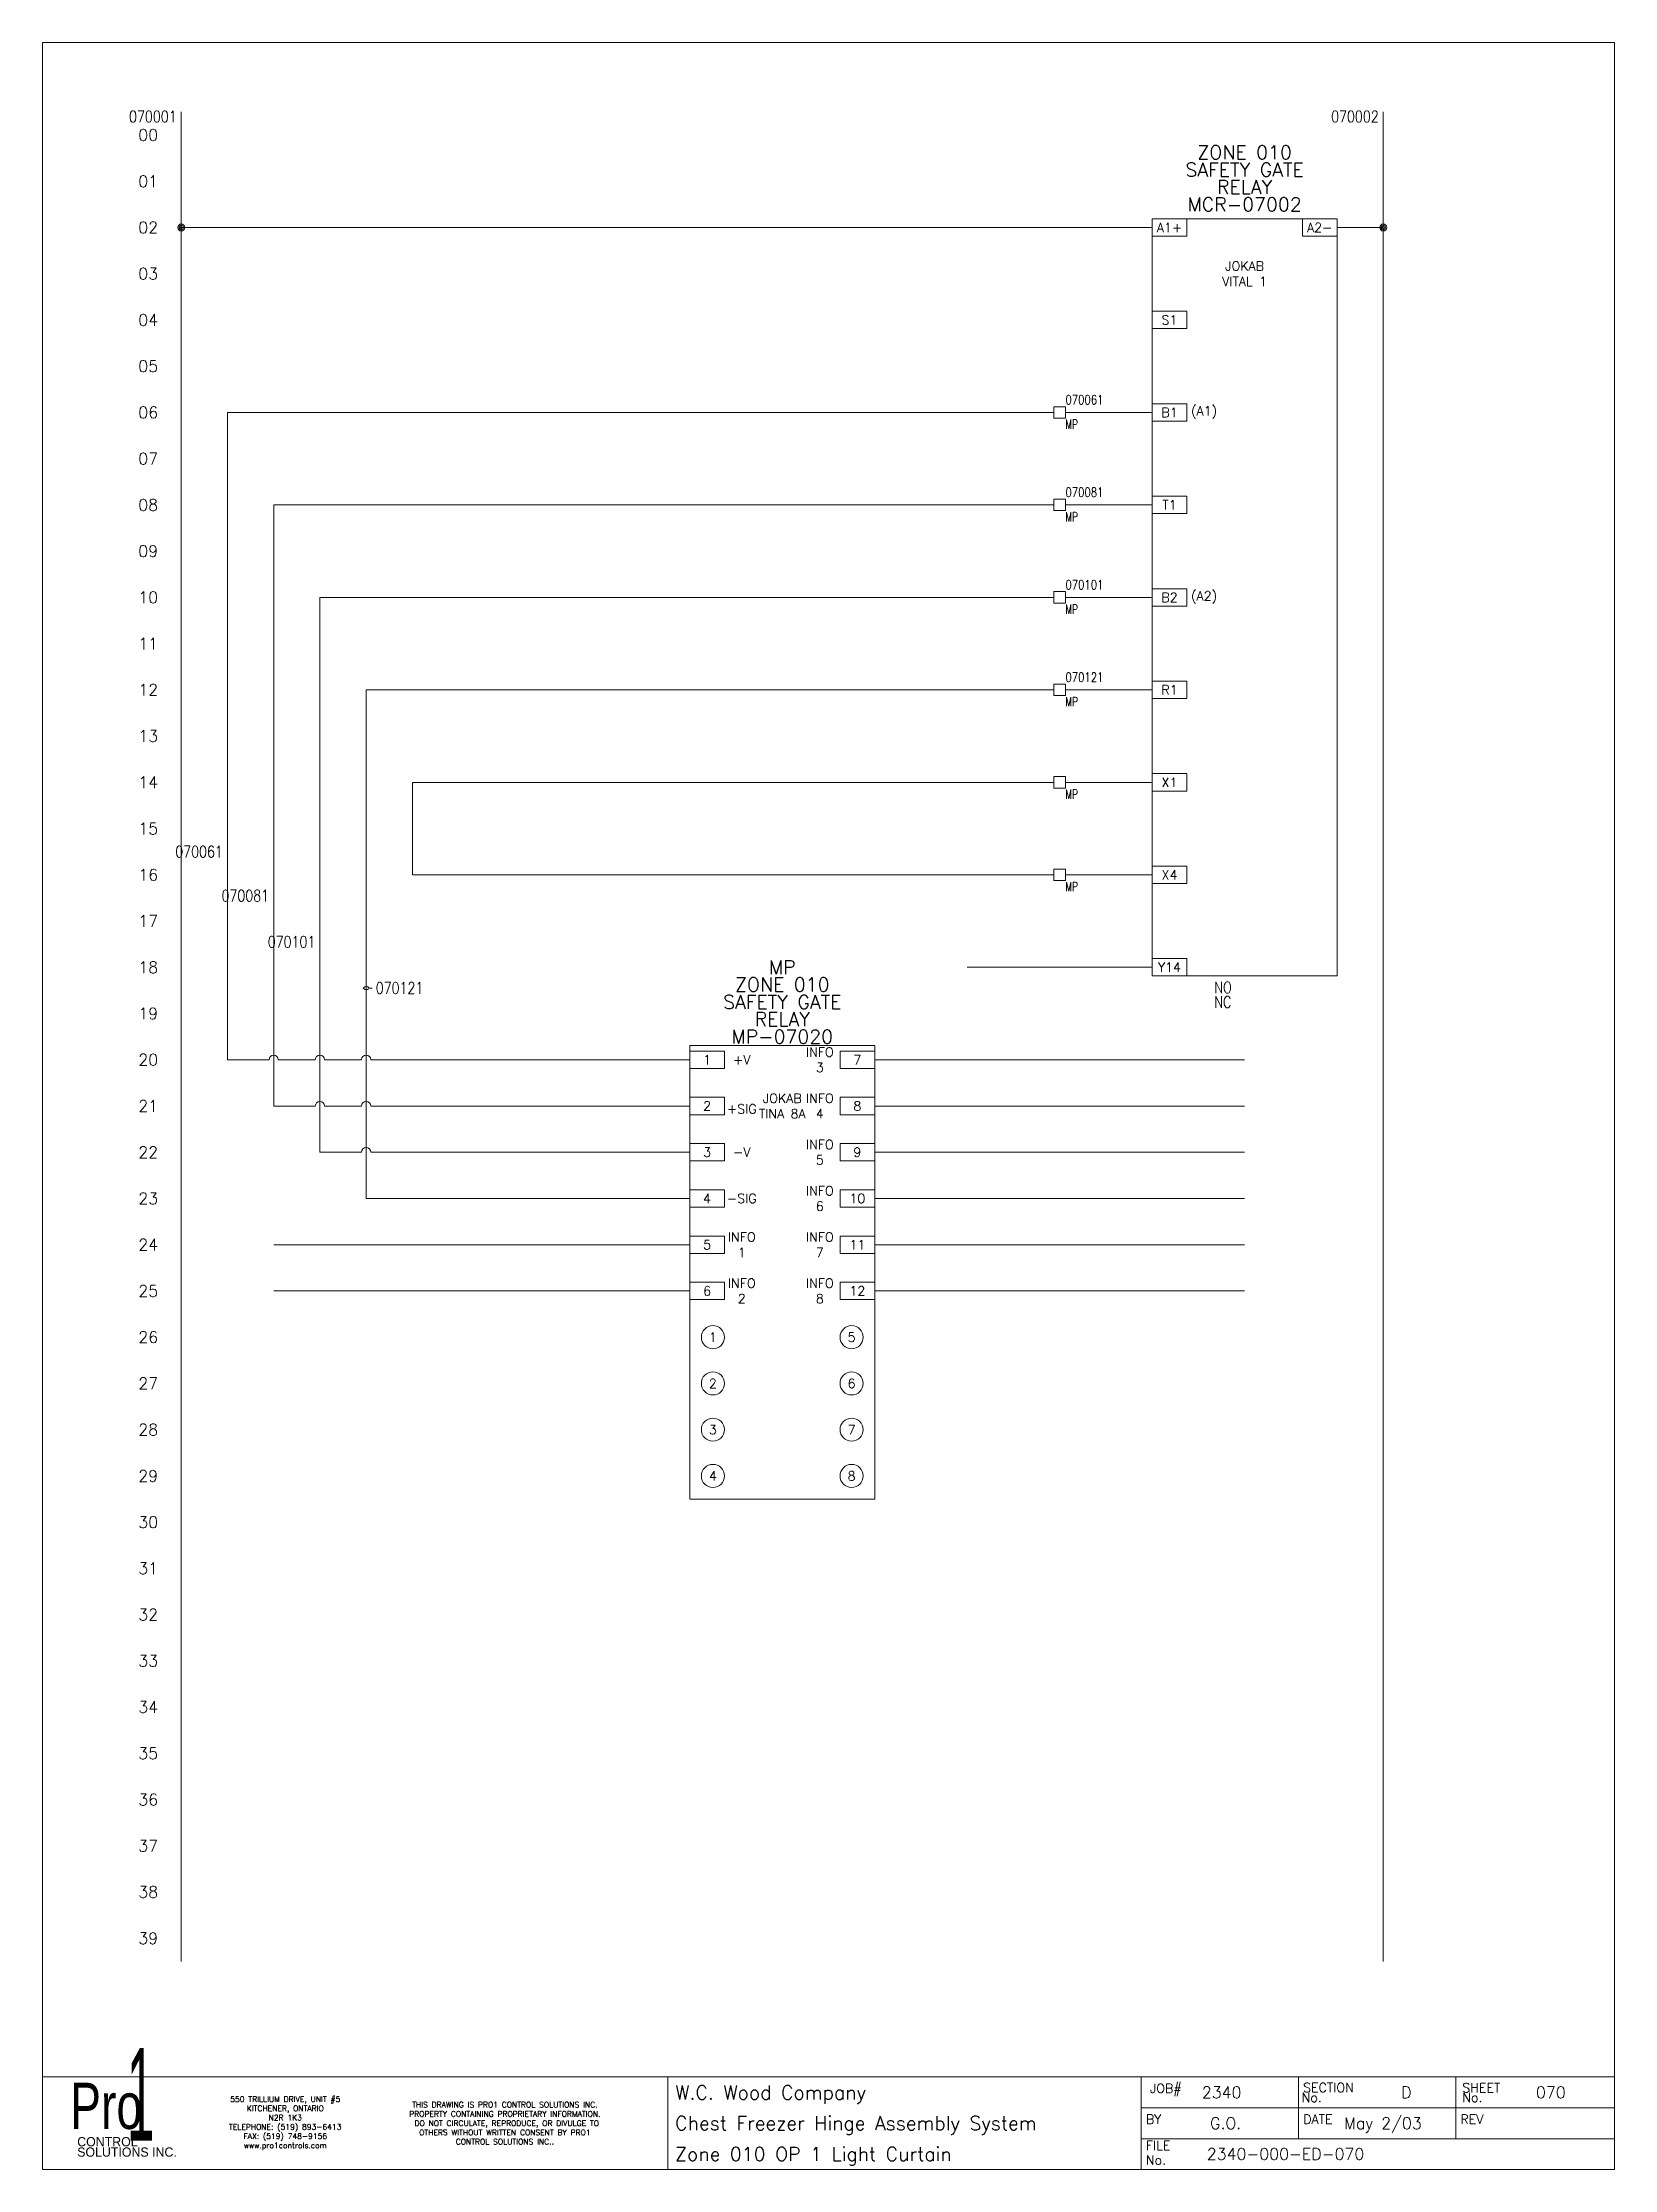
# Model space of a CAD drawing. Header units: inches. Extents: x 0 to 17, y 0 to 23.
import ezdxf
from ezdxf.enums import TextEntityAlignment as Align

# ---------------------------------------------------------------- set-up
doc = ezdxf.new("R2010")
doc.units = ezdxf.units.IN
doc.header["$MEASUREMENT"] = 0
doc.layers.get('0').update_dxf_attribs({"lineweight": 5})
for name, color, linetype, lineweight in [('BOARDER', 5, 'Continuous', 5), ('DESC', 1, 'Continuous', 5), ('LOC', 252, 'Continuous', 5), ('MISC', 2, 'Continuous', 5), ('SYMS', 7, 'Continuous', 5), ('TAGS', 2, 'Continuous', 5), ('Title_Block_Info', 2, 'Continuous', 5), ('WIRENO', 1, 'Continuous', 5), ('WIRES', 7, 'Continuous', 5)]:
    doc.layers.add(name, color=color, linetype=linetype, lineweight=lineweight)
doc.styles.add('SIVAN', font='sivan.TTF', dxfattribs={"height": 1})
doc.styles.add('STACCO', font='STAC222N.TTF', dxfattribs={"height": 1})
doc.styles.get("Standard").update_dxf_attribs({"font": 'romans.shx'})
doc.styles.add('WD', font='romans.shx')

# ---------------------------------------------------------------- blocks, each defined once
blk = doc.blocks.new('TB_P')
at = {"color": 5}
blk.add_line((6.764, 0), (6.764, 1), dxfattribs=at)
at = {"color": 5, "linetype": 'Continuous'}
blk.add_line((15.283, 1), (15.283, 0.667), dxfattribs=at)
blk.add_lwpolyline([(0, 0), (17, 0), (17, 23), (0, 23)], close=True, dxfattribs=at)
at = {"layer": 'BOARDER', "linetype": 'Continuous'}
for p, q in [((0, 1), (17, 1)), ((0, 1), (0, 0)), ((11.882, 1), (11.882, 0.667)), ((11.882, 1), (11.882, 0)), ((11.882, 1), (11.882, 0)), ((11.882, 1), (11.882, 0)), ((13.583, 1), (13.583, 0.667)), ((11.882, 0.667), (17, 0.667)), ((13.583, 0.667), (13.583, 0.333)), ((15.283, 0.667), (15.283, 0.333)), ((11.882, 0.333), (17, 0.333))]:
    blk.add_line(p, q, dxfattribs=at)
at = {"color": 5, "char_height": 0.06, "attachment_point": 5, "style": 'WD'}
for s, insert, width in [('550 TRILLIUM DRIVE, UNIT #5\\PKITCHENER, ONTARIO\\PN2R 1K3\\PTELEPHONE: (519) 893-6413\\PFAX: (519) 748-9156\\Pwww.pro1controls.com', (2.625, 0.5), 1.804), ('THIS DRAWING IS PRO1 CONTROL SOLUTIONS INC. PROPERTY CONTAINING PROPRIETARY INFORMATION.  DO NOT CIRCULATE, REPRODUCE, OR DIVULGE TO OTHERS WITHOUT WRITTEN CONSENT BY PRO1 CONTROL SOLUTIONS INC..', (5, 0.5), 2.264)]:
    blk.add_mtext(s, dxfattribs=dict(at, insert=insert, width=width))
at = {"color": 2, "linetype": 'Continuous', "style": 'WD', "flags": 1}
for tag, p in [('REV1_NO', (1.734, 3.29)), ('REV1_BY', (7.303, 3.29)), ('REV1_DATE', (9.562, 3.29)), ('REV2_NO', (1.734, 3.04)), ('REV2_BY', (7.303, 3.04)), ('REV2_DATE', (9.562, 3.04)), ('REV3_NO', (1.734, 2.79)), ('REV3_BY', (7.303, 2.79)), ('REV3_DATE', (9.562, 2.79)), ('REV4_NO', (1.734, 2.54)), ('REV4_BY', (7.303, 2.54)), ('REV4_DATE', (9.562, 2.54)), ('REV5_NO', (1.734, 2.29)), ('REV5_BY', (7.303, 2.29)), ('REV5_DATE', (9.562, 2.29)), ('REV6_NO', (1.734, 2.04)), ('REV6_BY', (7.303, 2.04)), ('REV6_DATE', (9.562, 2.04)), ('REV7_NO', (1.734, 1.79)), ('REV7_BY', (7.303, 1.79)), ('REV7_DATE', (9.562, 1.79)), ('REV8_NO', (1.734, 1.54)), ('REV8_BY', (7.303, 1.54)), ('REV8_DATE', (9.562, 1.54)), ('REV9_NO', (1.734, 1.29)), ('REV9_BY', (7.303, 1.29)), ('REV9_DATE', (9.562, 1.29))]:
    blk.add_attdef(tag, text='', height=0.15, dxfattribs=at).set_placement(p, align=Align.MIDDLE_CENTER)
for tag, p in [('REV1_CHANGE', (2.292, 3.29)), ('REV2_CHANGE', (2.292, 3.04)), ('REV3_CHANGE', (2.292, 2.79)), ('REV4_CHANGE', (2.292, 2.54)), ('REV5_CHANGE', (2.292, 2.29)), ('REV6_CHANGE', (2.292, 2.04)), ('REV7_CHANGE', (2.292, 1.79)), ('REV8_CHANGE', (2.292, 1.54)), ('REV9_CHANGE', (2.292, 1.29))]:
    blk.add_attdef(tag, text='', height=0.15, dxfattribs=at).set_placement(p, align=Align.MIDDLE_LEFT)
at = {"layer": 'BOARDER', "lineweight": 0}
for s, height, style, width, p in [('1', 1, 'SIVAN', 0.4, (1.062, 0.812)), ('Pro', 0.5, 'STACCO', 0.75, (0.688, 0.688))]:
    blk.add_text(s, height=height, dxfattribs=dict(at, style=style, width=width)).set_placement(p, align=Align.MIDDLE_CENTER)
at = {"layer": 'BOARDER', "linetype": 'Continuous', "style": 'WD'}
for s, p in [('JOB#', (11.976, 0.827)), ('SECTION', (13.633, 0.835)), ('SHEET', (15.354, 0.834)), ('No.', (13.617, 0.729)), ('No.', (15.354, 0.729)), ('BY', (11.933, 0.493)), ('DATE', (13.634, 0.493)), ('REV', (15.334, 0.493)), ('FILE', (11.932, 0.21)), ('No.', (11.932, 0.052))]:
    blk.add_text(s, height=0.1, dxfattribs=at).set_placement(p)
at = {"layer": 'BOARDER', "lineweight": 0, "style": 'STACCO'}
for s, p in [('SOLUTIONS INC.', (0.375, 0.188)), ('CONTROL', (0.375, 0.3))]:
    blk.add_text(s, height=0.1, dxfattribs=at).set_placement(p, align=Align.MIDDLE_LEFT)
at = {"layer": 'Title_Block_Info', "ltscale": 0.1}
for tag, p in [('CUSTOMER', (6.842, 0.833)), ('JOB DESCRIPTION LINE', (6.842, 0.5)), ('DRAWING DESCRIPTION', (6.842, 0.167))]:
    blk.add_attdef(tag, text='', height=0.15, dxfattribs=at).set_placement(p, align=Align.MIDDLE_LEFT)
at = {"layer": 'Title_Block_Info', "ltscale": 0.1, "style": 'WD'}
for tag, p in [('JOB #', (12.752, 0.833)), ('SEC. NO.', (14.75, 0.833)), ('SHT. NO.', (16.312, 0.833)), ('NAME', (12.795, 0.5)), ('DATE', (14.496, 0.5)), ('REV', (16.194, 0.5))]:
    blk.add_attdef(tag, text='', height=0.125, dxfattribs=at).set_placement(p, align=Align.MIDDLE_CENTER)
blk.add_attdef('FILE NUMBER', text='', height=0.125, dxfattribs=at).set_placement((12.591, 0.167), align=Align.MIDDLE_LEFT)
blk = doc.blocks.new('WD_MLRH')
at = {"color": 2, "style": 'WD'}
blk.add_attdef('RUNGFIRST', text='', height=0.125, dxfattribs=at).set_placement((-0.25, 0), align=Align.MIDDLE_RIGHT)
at = {"style": 'WD', "flags": 1}
for tag, p in [('RUNGHORV', (-0.25, -0.127)), ('RUNGDIST', (-0.25, -0.2)), ('RUNGCNT', (-0.25, -0.237)), ('RUNGINC', (-0.25, -0.163)), ('WIRE-START', (-0.25, -0.356)), ('WIRE-GSUF', (-0.25, -0.396)), ('PH3SPACE', (-0.25, -0.437)), ('WIREMODE', (-0.25, -0.281)), ('WIREFMT', (-0.25, -0.321))]:
    blk.add_attdef(tag, text='', height=0.025, dxfattribs=at).set_placement(p, align=Align.RIGHT)
blk = doc.blocks.new('WDDOT')
for radius in [0.0375, 0.0234, 0.0116]:
    blk.add_circle((0, 0), radius)
blk = doc.blocks.new('HCR1_JOKAB_VITAL 1')
for p, q in [((-1, 0.094), (-0.625, 0.094)), ((-1, -0.094), (-1, 0.094)), ((-0.625, 0.094), (-0.625, -0.094)), ((0.625, 0.094), (1, 0.094)), ((0.625, -0.094), (0.625, 0.094)), ((1, 0.094), (1, -0.094)), ((-0.625, -0.094), (-1, -0.094)), ((1, -0.094), (0.625, -0.094)), ((-1, -0.906), (-0.625, -0.906)), ((-1, -1.094), (-1, -0.906)), ((-0.625, -0.906), (-0.625, -1.094)), ((-0.625, -1.094), (-1, -1.094)), ((-1, -1.906), (-0.625, -1.906)), ((-1, -2.094), (-1, -1.906)), ((-0.625, -1.906), (-0.625, -2.094)), ((-0.625, -2.094), (-1, -2.094)), ((-1, -2.906), (-0.625, -2.906)), ((-1, -3.094), (-1, -2.906)), ((-0.625, -2.906), (-0.625, -3.094)), ((-0.625, -3.094), (-1, -3.094)), ((-1, -3.906), (-0.625, -3.906)), ((-1, -4.094), (-1, -3.906)), ((-0.625, -3.906), (-0.625, -4.094)), ((-0.625, -4.094), (-1, -4.094)), ((-1, -4.906), (-0.625, -4.906)), ((-1, -5.094), (-1, -4.906)), ((-0.625, -4.906), (-0.625, -5.094)), ((-0.625, -5.094), (-1, -5.094)), ((-1, -5.906), (-0.625, -5.906)), ((-1, -6.094), (-1, -5.906)), ((-0.625, -5.906), (-0.625, -6.094)), ((-0.625, -6.094), (-1, -6.094)), ((-1, -6.906), (-0.625, -6.906)), ((-1, -7.094), (-1, -6.906)), ((-0.625, -7.094), (-1, -7.094)), ((-0.625, -6.906), (-0.625, -7.094)), ((-1, -7.906), (-0.625, -7.906)), ((-1, -8.094), (-1, -7.906)), ((-0.625, -7.906), (-0.625, -8.094)), ((-0.625, -8.094), (-1, -8.094))]:
    blk.add_line(p, q)
at = {"linetype": 'Continuous'}
blk.add_lwpolyline([(-1, 0.094), (1, 0.094), (1, -8.094), (-1, -8.094)], close=True, dxfattribs=at)
at = {"linetype": 'Continuous', "char_height": 0.1, "attachment_point": 5}
for s, insert, width in [('A1+', (-0.812, 0), 0.328), ('A2-', (0.812, 0), 0.35925), ('JOKAB\\PVITAL 1', (0, -0.5), 0.53125), ('S1', (-0.812, -1), 0.2655), ('B1', (-0.812, -2), 0.32025), ('(A1)', (-0.438, -2), 0.32), ('T1', (-0.812, -3), 0.32), ('B2', (-0.812, -4), 0.32), ('(A2)', (-0.438, -4), 0.32), ('R1', (-0.812, -5), 0.32), ('X1', (-0.812, -6), 0.32), ('X4', (-0.812, -7), 0.32), ('Y14', (-0.812, -8), 0.32)]:
    blk.add_mtext(s, dxfattribs=dict(at, insert=insert, width=width))
at = {"style": 'WD'}
for tag, p in [('LOC', (0, 0.925)), ('DESC1', (0, 0.738)), ('DESC2', (0, 0.55)), ('DESC3', (0, 0.363)), ('TAG1', (0, 0.175))]:
    blk.add_attdef(tag, text='', height=0.15, dxfattribs=at).set_placement(p, align=Align.CENTER)
at = {"style": 'WD', "flags": 1}
for tag, p, height in [('X4TERM01', (-1, 0), 0.005), ('X1TERM02', (1, 0), 0.005), ('FAMILY', (0.6, -0.363), 0.0125), ('MFG', (0.6, -0.441), 0.0125), ('ASSYCODE', (0.6, -0.597), 0.0125), ('X4TERM03', (-1, -1), 0.005), ('X4TERM05', (-1, -2), 0.005), ('X4TERM06', (-1, -3), 0.005), ('X4TERM08', (-1, -4), 0.005), ('X4TERM10', (-1, -5), 0.005), ('X4TERM11', (-1, -6), 0.005), ('X4TERM12', (-1, -7), 0.005), ('X4TERM13', (-1, -8), 0.005), ('MAXNO', (0.044, -7.865), 0.01), ('MAXNC', (0.044, -7.889), 0.01), ('PINLIST', (0.044, -8.053), 0.01)]:
    blk.add_attdef(tag, p, '', height=height, dxfattribs=at)
blk.add_attdef('CAT', text='', height=0.156, dxfattribs=at).set_placement((0, -1.688), align=Align.CENTER)
at = {"style": 'WD', "width": 0.8, "flags": 8}
for tag, p in [('NO', (-0.327, -8.281)), ('NC', (-0.327, -8.438))]:
    blk.add_attdef(tag, p, '', height=0.125, dxfattribs=at)
at = {"style": 'WD', "width": 0.8}
for tag, p in [('XREFNO', (-0.094, -8.281)), ('XREFNC', (-0.094, -8.438))]:
    blk.add_attdef(tag, p, '', height=0.125, dxfattribs=at)
blk = doc.blocks.new('WD_WNV')
at = {"linetype": 'Continuous', "style": 'WD', "width": 0.8}
blk.add_attdef('WIRENO', text='', height=0.125, dxfattribs=at).set_placement((-0.05, 0), align=Align.MIDDLE_RIGHT)
blk = doc.blocks.new('HMISC_CAT1_JOKAB_TINA 8A')
for p, q in [((-1, 0.094), (-0.625, 0.094)), ((-1, -0.094), (-1, 0.094)), ((-0.625, 0.094), (-0.625, -0.094)), ((0.625, 0.094), (1, 0.094)), ((0.625, -0.094), (0.625, 0.094)), ((1, 0.094), (1, -0.094)), ((-0.625, -0.094), (-1, -0.094)), ((1, -0.094), (0.625, -0.094)), ((-1, -0.406), (-0.625, -0.406)), ((-1, -0.594), (-1, -0.406)), ((-0.625, -0.406), (-0.625, -0.594)), ((0.625, -0.406), (1, -0.406)), ((0.625, -0.594), (0.625, -0.406)), ((1, -0.406), (1, -0.594)), ((-0.625, -0.594), (-1, -0.594)), ((1, -0.594), (0.625, -0.594)), ((-1, -0.906), (-0.625, -0.906)), ((-1, -1.094), (-1, -0.906)), ((-0.625, -0.906), (-0.625, -1.094)), ((0.625, -0.906), (1, -0.906)), ((0.625, -1.094), (0.625, -0.906)), ((1, -0.906), (1, -1.094)), ((-0.625, -1.094), (-1, -1.094)), ((1, -1.094), (0.625, -1.094)), ((-1, -1.406), (-0.625, -1.406)), ((-1, -1.594), (-1, -1.406)), ((-0.625, -1.594), (-1, -1.594)), ((-0.625, -1.406), (-0.625, -1.594)), ((0.625, -1.406), (1, -1.406)), ((0.625, -1.594), (0.625, -1.406)), ((1, -1.594), (0.625, -1.594)), ((1, -1.406), (1, -1.594)), ((-1, -1.906), (-0.625, -1.906)), ((-1, -2.094), (-1, -1.906)), ((-0.625, -1.906), (-0.625, -2.094)), ((0.625, -1.906), (1, -1.906)), ((0.625, -2.094), (0.625, -1.906)), ((1, -1.906), (1, -2.094)), ((-0.625, -2.094), (-1, -2.094)), ((1, -2.094), (0.625, -2.094)), ((-1, -2.406), (-0.625, -2.406)), ((-1, -2.594), (-1, -2.406)), ((-0.625, -2.406), (-0.625, -2.594)), ((0.625, -2.594), (0.625, -2.406)), ((0.625, -2.406), (1, -2.406)), ((1, -2.406), (1, -2.594)), ((-0.625, -2.594), (-1, -2.594)), ((1, -2.594), (0.625, -2.594))]:
    blk.add_line(p, q)
at = {"linetype": 'Continuous'}
blk.add_lwpolyline([(-1, 0.156), (1, 0.156), (1, -4.75), (-1, -4.75)], close=True, dxfattribs=at)
at = {"layer": 'SYMS'}
for centre in [(-0.75, -3), (0.75, -3), (-0.75, -3.5), (0.75, -3.5), (-0.75, -4), (0.75, -4), (-0.75, -4.5), (0.75, -4.5)]:
    blk.add_circle(centre, 0.125, dxfattribs=at)
at = {"linetype": 'Continuous', "char_height": 0.1, "attachment_point": 5}
for s, insert, width in [('1', (-0.813, 0), 0.328), ('+V', (-0.438, 0), 0.32), ('INFO 3', (0.406, 0), 0.32), ('7', (0.812, 0), 0.359), ('2', (-0.813, -0.5), 0.265), ('JOKAB\\PTINA 8A', (0, -0.5), 0.531), ('INFO 4', (0.406, -0.5), 0.32), ('8', (0.812, -0.5), 0.359), ('+SIG', (-0.438, -0.531), 0.32), ('INFO 5', (0.406, -1), 0.32), ('3', (-0.813, -1), 0.32), ('-V', (-0.438, -1), 0.32), ('9', (0.812, -1), 0.359), ('INFO 6', (0.406, -1.5), 0.32), ('4', (-0.813, -1.5), 0.32), ('-SIG', (-0.438, -1.5), 0.32), ('10', (0.812, -1.5), 0.359), ('5', (-0.813, -2), 0.32), ('INFO 1', (-0.438, -2), 0.32), ('INFO 7', (0.406, -2), 0.32), ('11', (0.812, -2), 0.359), ('6', (-0.813, -2.5), 0.32), ('INFO 2', (-0.438, -2.5), 0.32), ('INFO 8', (0.406, -2.5), 0.32), ('12', (0.812, -2.5), 0.359), ('1', (-0.75, -3), 0.32), ('5', (0.75, -3), 0.32), ('2', (-0.75, -3.5), 0.32), ('6', (0.75, -3.5), 0.32), ('3', (-0.75, -4), 0.32), ('7', (0.75, -4), 0.32), ('4', (-0.75, -4.5), 0.32), ('8', (0.75, -4.5), 0.32)]:
    blk.add_mtext(s, dxfattribs=dict(at, insert=insert, width=width))
at = {"style": 'WD'}
for tag, p in [('LOC', (0, 0.925)), ('DESC1', (0, 0.738)), ('DESC2', (0, 0.55)), ('DESC3', (0, 0.363)), ('TAG1', (0, 0.175))]:
    blk.add_attdef(tag, text='', height=0.15, dxfattribs=at).set_placement(p, align=Align.CENTER)
at = {"style": 'WD', "flags": 1}
for tag, p, height in [('X4TERM01', (-1, 0), 0.005), ('X1TERM07', (1, 0), 0.005), ('X4TERM02', (-1, -0.5), 0.005), ('X1TERM08', (1, -0.5), 0.005), ('FAMILY', (0, -0.844), 0.0125), ('MFG', (0, -0.922), 0.0125), ('X4TERM03', (-1, -1), 0.005), ('ASSYCODE', (0, -1.078), 0.0125), ('X1TERM09', (1, -1), 0.005), ('X4TERM04', (-1, -1.5), 0.005), ('X1TERM10', (1, -1.5), 0.005), ('X4TERM05', (-1, -2), 0.005), ('X1TERM11', (1, -2), 0.005), ('X4TERM06', (-1, -2.5), 0.005), ('X1TERM12', (1, -2.5), 0.005), ('X4TERM20', (-0.875, -3), 0.005), ('X1TERM24', (0.875, -3), 0.005), ('X4TERM21', (-0.875, -3.5), 0.005), ('X1TERM25', (0.875, -3.5), 0.005), ('X4TERM22', (-0.875, -4), 0.005), ('X1TERM26', (0.875, -4), 0.005), ('X4TERM23', (-0.875, -4.5), 0.005), ('X1TERM27', (0.875, -4.5), 0.005)]:
    blk.add_attdef(tag, p, '', height=height, dxfattribs=at)
blk.add_attdef('CAT', text='', height=0.156, dxfattribs=at).set_placement((0, -1.688), align=Align.CENTER)
blk = doc.blocks.new('HT0W01')
for p, q in [((-0.062, 0.062), (0.062, 0.062)), ((-0.062, -0.062), (-0.062, 0.062)), ((0.062, 0.062), (0.062, -0.062)), ((0.062, -0.062), (-0.062, -0.062))]:
    blk.add_line(p, q)
at = {"style": 'WD', "width": 0.7}
for tag, p in [('INST', (0.062, 0.214)), ('LOC', (0.062, -0.178))]:
    blk.add_attdef(tag, p, '', height=0.1, dxfattribs=at)
at = {"style": 'WD', "flags": 1}
for tag, p, height in [('X4TERM01', (-0.062, 0), 0.01), ('X4TERMDESC01', (-0.055, -0.023), 0.025), ('X2TERMDESC01', (-0.006, 0.029), 0.025), ('X2TERM01', (0, 0.062), 0.01), ('X1TERMDESC01', (0.039, 0.007), 0.025), ('X1TERM01', (0.062, 0), 0.01), ('X8TERM01', (0, -0.062), 0.01), ('X8TERMDESC01', (0, -0.054), 0.025)]:
    blk.add_attdef(tag, p, '', height=height, dxfattribs=at)
at = {"linetype": 'Continuous', "style": 'WD'}
for tag, p, width, flags in [('WIRENO', (0.062, 0.087), 0.8, 8), ('TAGSTRIP', (0.05, -0.297), 0.9, 8), ('CAT', (0.213, -0.406), 0.8, 1)]:
    blk.add_attdef(tag, p, '', height=0.1, dxfattribs=dict(at, width=width, flags=flags))
at = {"linetype": 'Continuous', "style": 'WD', "width": 0.8, "flags": 1}
blk.add_attdef('MFG', text='', height=0.1, dxfattribs=at).set_placement((0.088, -0.406), align=Align.RIGHT)
at = {"style": 'WD', "width": 0.7, "flags": 1}
blk.add_attdef('ASSYCODE', (0.062, -0.281), '', height=0.01, dxfattribs=at)

msp = doc.modelspace()

# ---------------------------------------------------------------- linework, layer by layer
at = {"layer": 'WIRENO'}
msp.add_lwpolyline([(3.566, 12.776), (3.531, 12.776), (3.515, 12.791), (3.484, 12.79), (3.469, 12.774), (3.485, 12.759), (3.516, 12.76), (3.524, 12.768)], dxfattribs=at)
at = {"layer": 'WIRES'}
for p, q in [((1.5, 22.25), (1.5, 2.25)), ((14.5, 22.25), (14.5, 2.25)), ((1.5, 21), (12, 21)), ((14, 21), (14.5, 21)), ((2, 19), (2, 12)), ((10.938, 19), (2, 19)), ((12, 19), (11.062, 19)), ((2.5, 18), (2.5, 11.5)), ((10.938, 18), (2.5, 18)), ((12, 18), (11.062, 18)), ((3, 17), (3, 11)), ((10.938, 17), (3, 17)), ((12, 17), (11.062, 17)), ((3.5, 16), (3.5, 10.5)), ((10.938, 16), (3.5, 16)), ((12, 16), (11.062, 16)), ((4, 15), (4, 14)), ((10.938, 15), (4, 15)), ((12, 15), (11.062, 15)), ((4, 14), (10.938, 14)), ((11.062, 14), (12, 14)), ((12, 13), (10, 13)), ((2.45, 12), (2, 12)), ((2.95, 12), (2.55, 12)), ((3.45, 12), (3.05, 12)), ((7, 12), (3.55, 12)), ((9, 12), (13, 12)), ((2.95, 11.5), (2.5, 11.5)), ((3.45, 11.5), (3.05, 11.5)), ((7, 11.5), (3.55, 11.5)), ((9, 11.5), (13, 11.5)), ((3.45, 11), (3, 11)), ((7, 11), (3.55, 11)), ((9, 11), (13, 11)), ((3.562, 10.5), (3.5, 10.5)), ((7, 10.5), (3.562, 10.5)), ((9, 10.5), (13, 10.5)), ((7, 10), (2.5, 10)), ((9, 10), (13, 10)), ((7, 9.5), (2.5, 9.5)), ((9, 9.5), (13, 9.5))]:
    msp.add_line(p, q, dxfattribs=at)
for centre in [(2.5, 12), (3, 12), (3.5, 12), (3, 11.5), (3.5, 11.5), (3.5, 11)]:
    msp.add_arc(centre, 0.05, 0, 180, dxfattribs=at)

# ---------------------------------------------------------------- block references
ref = msp.add_blockref('TB_P', (0, 0))
ref.add_attrib('CUSTOMER', 'W.C. Wood Company', dxfattribs={"layer": 'MISC', "ltscale": 0.1, "height": 0.15}).set_placement((6.842, 0.833), align=Align.MIDDLE_LEFT)
ref.add_attrib('JOB DESCRIPTION LINE', 'Chest Freezer Hinge Assembly System', dxfattribs={"layer": 'MISC', "ltscale": 0.1, "height": 0.15}).set_placement((6.842, 0.5), align=Align.MIDDLE_LEFT)
ref.add_attrib('DRAWING DESCRIPTION', 'Zone 010 OP 1 Light Curtain', dxfattribs={"layer": 'MISC', "ltscale": 0.1, "height": 0.15}).set_placement((6.842, 0.167), align=Align.MIDDLE_LEFT)
ref.add_attrib('JOB #', '2340', dxfattribs={"layer": 'MISC', "ltscale": 0.1, "height": 0.125, "style": 'WD'}).set_placement((12.752, 0.833), align=Align.MIDDLE_CENTER)
ref.add_attrib('SEC. NO.', 'D', dxfattribs={"layer": 'MISC', "ltscale": 0.1, "height": 0.125, "style": 'WD'}).set_placement((14.75, 0.833), align=Align.MIDDLE_CENTER)
ref.add_attrib('SHT. NO.', '070', dxfattribs={"layer": 'MISC', "ltscale": 0.1, "height": 0.125, "style": 'WD'}).set_placement((16.312, 0.833), align=Align.MIDDLE_CENTER)
ref.add_attrib('FILE NUMBER', '2340-000-ED-070', dxfattribs={"layer": 'MISC', "ltscale": 0.1, "height": 0.125, "style": 'WD'}).set_placement((12.591, 0.167), align=Align.MIDDLE_LEFT)
ref.add_attrib('NAME', 'G.O.', dxfattribs={"layer": 'MISC', "ltscale": 0.1, "height": 0.125, "style": 'WD'}).set_placement((12.795, 0.5), align=Align.MIDDLE_CENTER)
ref.add_attrib('DATE', 'May 2/03', dxfattribs={"layer": 'MISC', "ltscale": 0.1, "height": 0.125, "style": 'WD'}).set_placement((14.496, 0.5), align=Align.MIDDLE_CENTER)
at = {"layer": 'SYMS'}
msp.add_blockref('WD_MLRH', (1.5, 22), dxfattribs=at).add_auto_attribs({'RUNGFIRST': '00'})
ref = msp.add_blockref('HCR1_JOKAB_VITAL 1', (13, 21), dxfattribs=at)
ref.add_attrib('NO', 'NO', (12.673, 12.719), dxfattribs={"layer": 'MISC', "height": 0.125, "style": 'WD', "width": 0.8, "flags": 8})
ref.add_attrib('NC', 'NC', (12.673, 12.562), dxfattribs={"layer": 'MISC', "height": 0.125, "style": 'WD', "width": 0.8, "flags": 8})
ref.add_attrib('DESC2', 'SAFETY GATE', dxfattribs={"layer": 'DESC', "height": 0.15, "style": 'WD'}).set_placement((13, 21.55), align=Align.CENTER)
ref.add_attrib('TAG1', 'MCR-07002', dxfattribs={"layer": 'TAGS', "height": 0.15, "style": 'WD'}).set_placement((13, 21.175), align=Align.CENTER)
ref.add_attrib('DESC3', 'RELAY', dxfattribs={"layer": 'DESC', "height": 0.15, "style": 'WD'}).set_placement((13, 21.363), align=Align.CENTER)
ref.add_attrib('DESC1', 'ZONE 010', dxfattribs={"layer": 'DESC', "height": 0.15, "style": 'WD'}).set_placement((13, 21.738), align=Align.CENTER)
for p in [(1.5, 21), (14.5, 21)]:
    msp.add_blockref('WDDOT', p, dxfattribs=at)
ref = msp.add_blockref('HT0W01', (11, 19), dxfattribs=at)
ref.add_attrib('WIRENO', '070061', (11.062, 19.087), dxfattribs={"layer": 'WIRENO', "linetype": 'Continuous', "height": 0.1, "style": 'WD', "width": 0.8, "flags": 8})
ref.add_attrib('LOC', 'MP', (11.062, 18.822), dxfattribs={"layer": 'LOC', "height": 0.1, "style": 'WD', "width": 0.7})
ref = msp.add_blockref('HT0W01', (11, 18), dxfattribs=at)
ref.add_attrib('WIRENO', '070081', (11.062, 18.087), dxfattribs={"layer": 'WIRENO', "linetype": 'Continuous', "height": 0.1, "style": 'WD', "width": 0.8, "flags": 8})
ref.add_attrib('LOC', 'MP', (11.062, 17.822), dxfattribs={"layer": 'LOC', "height": 0.1, "style": 'WD', "width": 0.7})
ref = msp.add_blockref('HT0W01', (11, 17), dxfattribs=at)
ref.add_attrib('WIRENO', '070101', (11.062, 17.087), dxfattribs={"layer": 'WIRENO', "linetype": 'Continuous', "height": 0.1, "style": 'WD', "width": 0.8, "flags": 8})
ref.add_attrib('LOC', 'MP', (11.062, 16.822), dxfattribs={"layer": 'LOC', "height": 0.1, "style": 'WD', "width": 0.7})
ref = msp.add_blockref('HT0W01', (11, 16), dxfattribs=at)
ref.add_attrib('WIRENO', '070121', (11.062, 16.087), dxfattribs={"layer": 'WIRENO', "linetype": 'Continuous', "height": 0.1, "style": 'WD', "width": 0.8, "flags": 8})
ref.add_attrib('LOC', 'MP', (11.062, 15.822), dxfattribs={"layer": 'LOC', "height": 0.1, "style": 'WD', "width": 0.7})
ref = msp.add_blockref('HT0W01', (11, 15), dxfattribs=at)
ref.add_attrib('LOC', 'MP', (11.062, 14.822), dxfattribs={"layer": 'LOC', "height": 0.1, "style": 'WD', "width": 0.7})
ref = msp.add_blockref('HT0W01', (11, 14), dxfattribs=at)
ref.add_attrib('LOC', 'MP', (11.062, 13.822), dxfattribs={"layer": 'LOC', "height": 0.1, "style": 'WD', "width": 0.7})
ref = msp.add_blockref('HMISC_CAT1_JOKAB_TINA 8A', (8, 12), dxfattribs=at)
ref.add_attrib('DESC2', 'SAFETY GATE', dxfattribs={"layer": 'DESC', "height": 0.15, "style": 'WD'}).set_placement((8, 12.55), align=Align.CENTER)
ref.add_attrib('TAG1', 'MP-07020', dxfattribs={"layer": 'TAGS', "height": 0.15, "style": 'WD'}).set_placement((8, 12.175), align=Align.CENTER)
ref.add_attrib('DESC3', 'RELAY', dxfattribs={"layer": 'DESC', "height": 0.15, "style": 'WD'}).set_placement((8, 12.363), align=Align.CENTER)
ref.add_attrib('DESC1', 'ZONE 010', dxfattribs={"layer": 'DESC', "height": 0.15, "style": 'WD'}).set_placement((8, 12.738), align=Align.CENTER)
ref.add_attrib('LOC', 'MP', dxfattribs={"layer": 'LOC', "height": 0.15, "style": 'WD'}).set_placement((8, 12.925), align=Align.CENTER)
at = {"layer": 'WIRENO'}
ref = msp.add_blockref('WD_WNV', (1.5, 22.2), dxfattribs=at)
ref.add_attrib('WIRENO', '070001', dxfattribs={"linetype": 'Continuous', "height": 0.125, "style": 'WD', "width": 0.8}).set_placement((1.45, 22.2), align=Align.MIDDLE_RIGHT)
ref = msp.add_blockref('WD_WNV', (14.5, 22.2), dxfattribs=at)
ref.add_attrib('WIRENO', '070002', dxfattribs={"linetype": 'Continuous', "height": 0.125, "style": 'WD', "width": 0.8}).set_placement((14.45, 22.2), align=Align.MIDDLE_RIGHT)
ref = msp.add_blockref('WD_WNV', (2, 14.25), dxfattribs=at)
ref.add_attrib('WIRENO', '070061', dxfattribs={"linetype": 'Continuous', "height": 0.125, "style": 'WD', "width": 0.8}).set_placement((1.95, 14.25), align=Align.MIDDLE_RIGHT)
ref = msp.add_blockref('WD_WNV', (2.5, 13.775), dxfattribs=at)
ref.add_attrib('WIRENO', '070081', dxfattribs={"linetype": 'Continuous', "height": 0.125, "style": 'WD', "width": 0.8}).set_placement((2.45, 13.775), align=Align.MIDDLE_RIGHT)
ref = msp.add_blockref('WD_WNV', (3, 13.275), dxfattribs=at)
ref.add_attrib('WIRENO', '070101', dxfattribs={"linetype": 'Continuous', "height": 0.125, "style": 'WD', "width": 0.8}).set_placement((2.95, 13.275), align=Align.MIDDLE_RIGHT)
ref = msp.add_blockref('WD_WNV', (3.5, 12.775), dxfattribs=at)
ref.add_attrib('WIRENO', '070121', dxfattribs={"linetype": 'Continuous', "height": 0.125, "style": 'WD', "width": 0.8}).set_placement((4.118, 12.777), align=Align.MIDDLE_RIGHT)

# ---------------------------------------------------------------- texts
at = {"layer": 'SYMS', "color": 2, "style": 'WD'}
for s, p in [('01', (1.25, 21.5)), ('02', (1.25, 21)), ('03', (1.25, 20.5)), ('04', (1.25, 20)), ('05', (1.25, 19.5)), ('06', (1.25, 19)), ('07', (1.25, 18.5)), ('08', (1.25, 18)), ('09', (1.25, 17.5)), ('10', (1.25, 17)), ('11', (1.25, 16.5)), ('12', (1.25, 16)), ('13', (1.25, 15.5)), ('14', (1.25, 15)), ('15', (1.25, 14.5)), ('16', (1.25, 14)), ('17', (1.25, 13.5)), ('18', (1.25, 13)), ('19', (1.25, 12.5)), ('20', (1.25, 12)), ('21', (1.25, 11.5)), ('22', (1.25, 11)), ('23', (1.25, 10.5)), ('24', (1.25, 10)), ('25', (1.25, 9.5)), ('26', (1.25, 9)), ('27', (1.25, 8.5)), ('28', (1.25, 8)), ('29', (1.25, 7.5)), ('30', (1.25, 7)), ('31', (1.25, 6.5)), ('32', (1.25, 6)), ('33', (1.25, 5.5)), ('34', (1.25, 5)), ('35', (1.25, 4.5)), ('36', (1.25, 4)), ('37', (1.25, 3.5)), ('38', (1.25, 3)), ('39', (1.25, 2.5))]:
    msp.add_text(s, height=0.125, dxfattribs=at).set_placement(p, align=Align.MIDDLE_RIGHT)

doc.saveas('drawing.dxf')
